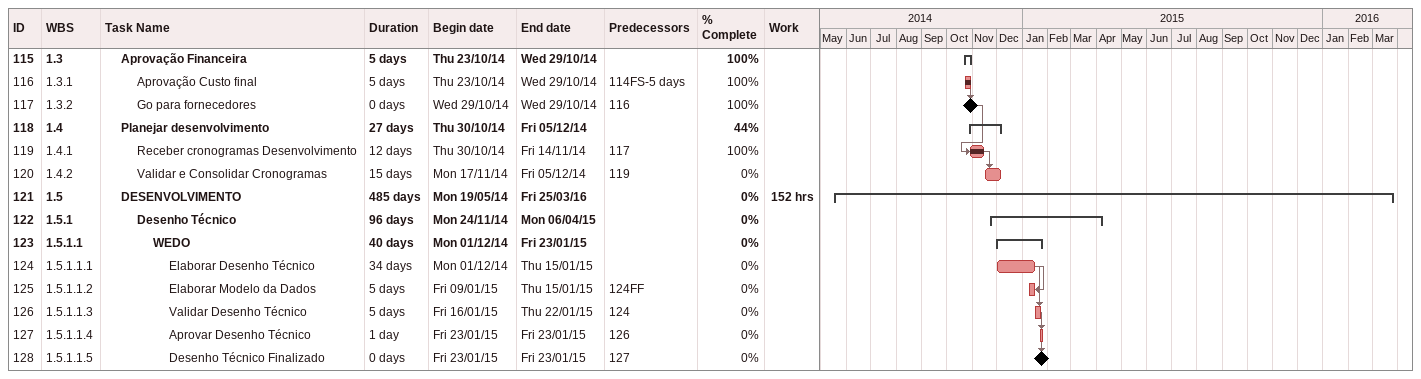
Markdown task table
| ID | WBS | Task | Duration | Start | Finish | Predecessors | % complete | Work (h) |
|---|---|---|---|---|---|---|---|---|
| 115 | 1.3 | **Aprovação Financeira** | 5d | 2014-10-23 | 2014-10-29 |  | 100 |  |
| 116 | 1.3.1 | Aprovação Custo final | 5d | 2014-10-23 | 2014-10-29 | 114FS-5d | 100 |  |
| 117 | 1.3.2 | Go para fornecedores | 0d | 2014-10-29 | 2014-10-29 | 116 | 100 |  |
| 118 | 1.4 | **Planejar desenvolvimento** | 27d | 2014-10-30 | 2014-12-05 |  | 44 |  |
| 119 | 1.4.1 | Receber cronogramas Desenvolvimento | 12d | 2014-10-30 | 2014-11-14 | 117 | 100 |  |
| 120 | 1.4.2 | Validar e Consolidar Cronogramas | 15d | 2014-11-17 | 2014-12-05 | 119 | 0 |  |
| 121 | 1.5 | **DESENVOLVIMENTO** | 485d | 2014-05-19 | 2016-03-25 |  | 0 | 152 |
| 122 | 1.5.1 | **Desenho Técnico** | 96d | 2014-11-24 | 2015-04-06 |  | 0 |  |
| 123 | 1.5.1.1 | **WEDO** | 40d | 2014-12-01 | 2015-01-23 |  | 0 |  |
| 124 | 1.5.1.1.1 | Elaborar Desenho Técnico | 34d | 2014-12-01 | 2015-01-15 |  | 0 |  |
| 125 | 1.5.1.1.2 | Elaborar Modelo da Dados | 5d | 2015-01-09 | 2015-01-15 | 124FF | 0 |  |
| 126 | 1.5.1.1.3 | Validar Desenho Técnico | 5d | 2015-01-16 | 2015-01-22 | 124 | 0 |  |
| 127 | 1.5.1.1.4 | Aprovar Desenho Técnico | 1d | 2015-01-23 | 2015-01-23 | 126 | 0 |  |
| 128 | 1.5.1.1.5 | Desenho Técnico Finalizado | 0d | 2015-01-23 | 2015-01-23 | 127 | 0 |  |
